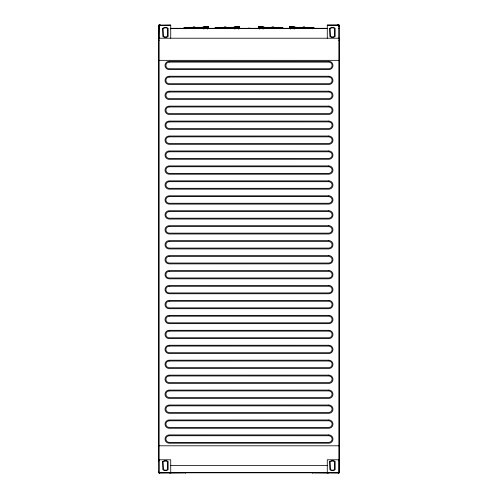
<?xml version="1.0" encoding="UTF-8"?>
<svg xmlns="http://www.w3.org/2000/svg" width="498" height="498" viewBox="0 0 498 498"><rect width="100%" height="100%" fill="white"/><g stroke="black" fill="none" stroke-linecap="round" stroke-linejoin="round"><path stroke-width="0.75" d="M260.84 27.857L260.84 27.34M291.915 27.857L291.915 27.34M260.541 26.749L260.84 28.23L259.334 27.228L259.607 26.749L260.541 26.749L260.74 27.228L259.334 27.222L259.159 28.971M290.234 28.971L290.676 26.749L291.616 26.749L291.915 28.23L290.913 27.564M159.572 473.1L159.516 472.639L159.628 473.1L185.816 472.801M312.184 472.801L338.372 473.1L339.263 472.266L339.263 25.734L338.372 24.9L338.814 25.759L338.821 38.215M170.727 38.215L170.727 24.9L159.018 25.143L158.738 38.215L339.263 38.215M203.645 28.971L203.869 26.749L205.462 26.382L206.409 27.147M207.087 27.564L206.085 28.23L206.384 26.749L207.324 26.749L207.766 28.971M207.392 28.971L207.467 28.224M234.72 28.971L234.944 26.749L235.535 26.749L235.685 28.23M237.459 26.749L237.16 28.23L238.667 27.228L238.393 26.749L237.459 26.749L237.26 27.228L238.667 27.222L238.841 28.971M238.467 28.971L238.542 28.23M262.315 28.23L262.465 26.749L263.056 26.749L263.28 28.971M262.913 28.971L262.981 28.23M293.39 28.23C294.679 26.581 292.046 25.666 291.591 27.147M293.982 28.971L294.057 28.23M159.516 473.094L159.572 472.652L170.727 472.658M338.484 24.906L338.428 25.348L327.273 25.342M170.727 25.342L158.744 25.678M338.802 472.988C338.435 472.235 339.287 472.789 338.821 472.204L338.821 459.785M338.459 25.354L338.646 24.944M206.384 26.749L206.191 27.228L207.324 26.749L207.224 27.228L207.174 26.749L207.591 27.228L206.191 27.228A0.884 0.884 0 0 0 204.522 27.166M237.26 27.228L238.393 26.749L238.293 27.228L238.249 26.749L238.667 27.228M158.85 472.639C159.341 471.917 159.827 473.859 158.738 472.266L158.738 25.734L159.186 25.759L159.179 38.215M159.354 473.056L159.491 472.633M204.292 27.147L204.522 26.749L204.61 28.23M235.367 27.147L236.426 26.375L237.478 27.147M260.522 27.147L261.575 26.375L262.633 27.147M338.534 25.373L338.802 25.012M259.726 27.309A2.453 2.44 90 0 1 259.209 27.172L259.197 27.166A2.434 2.434 0 0 0 259.726 27.315A2.54 2.484 -90 0 1 258.468 26.718L258.468 27.122L258.468 26.718A2.446 2.44 -90 0 0 260.155 27.34L260.093 27.857L263.205 27.77L261.948 26.599L260.155 27.857L258.468 27.116M293.527 27.097L292.656 26.599L292.282 27.34L291.23 27.857L289.543 27.116M204.473 27.097L205.052 26.575L205.83 26.655M235.542 27.097L235.778 26.774M260.697 27.097L261.282 26.575L262.06 26.655M291.772 27.097L292.083 26.711M159.198 472.988L159.41 472.602M206.085 28.23L207.324 26.749M237.571 27.739L238.393 26.749M259.334 27.228L259.751 26.749L259.707 27.228L259.607 26.749L260.74 27.228M208.457 27.116L207.087 27.838L203.719 27.77L204.977 26.599L206.77 27.857L206.77 27.34A2.459 2.453 90 0 0 208.457 26.718L208.457 27.122M239.532 27.122L239.532 26.718A2.459 2.453 90 0 1 237.839 27.34L237.845 27.857L236.052 26.599L234.795 27.77L238.162 27.838L239.532 27.116M203.719 27.77L204.977 26.599L203.719 27.421L204.61 27.857L206.77 27.34M234.795 27.77L236.052 26.599L234.795 27.421L235.685 27.857L237.845 27.34M208.127 27.415L208.176 27.371A2.266 2.266 0 0 1 207.716 27.651L207.728 27.166M162.846 28.33L163.269 28.062A4.887 4.887 0 0 1 167.708 28.062L168.137 28.33L168.137 36.503L167.708 36.771A4.887 4.887 0 0 1 163.269 36.771L162.846 36.503L162.846 28.33L163.406 36.503A4.588 4.588 0 0 0 167.571 36.503L167.571 28.33A4.588 4.588 0 0 0 163.406 28.33L163.139 28.492M329.863 28.33L330.292 28.062A4.887 4.887 0 0 1 334.731 28.062L335.154 28.33L335.154 36.503L334.731 36.771A4.887 4.887 0 0 1 330.292 36.771L329.863 36.503L329.863 28.33L330.429 36.503A4.588 4.588 0 0 0 334.594 36.503L334.594 28.33A4.588 4.588 0 0 0 330.429 28.33L330.162 28.492M162.846 461.497L163.269 461.229A4.887 4.887 0 0 1 167.708 461.229L168.137 461.497L168.137 469.67L167.708 469.938A4.887 4.887 0 0 1 163.269 469.938L162.846 469.67L162.846 461.497L163.406 469.67A4.588 4.588 0 0 0 167.571 469.67L167.571 461.497A4.588 4.588 0 0 0 163.406 461.497L163.139 461.658M329.863 461.497L330.292 461.229A4.887 4.887 0 0 1 334.731 461.229L335.154 461.497L335.154 469.67L334.731 469.938A4.887 4.887 0 0 1 330.292 469.938L329.863 469.67L329.863 461.497L330.429 469.67A4.588 4.588 0 0 0 334.594 469.67L334.594 461.497A4.588 4.588 0 0 0 330.429 461.497L330.162 461.658M338.777 25.597L339.15 25.361M235.94 26.655L236.718 26.575L237.303 27.097M292.17 26.655L293.042 26.612L294.281 27.77L291.23 27.857L291.23 27.34A2.446 2.44 -90 0 1 289.55 26.724L289.543 27.122L289.543 26.718A2.54 2.484 -90 0 0 290.62 27.278M159.223 472.403L158.781 472.484M239.532 26.724A2.521 2.465 90 0 1 238.281 27.309A2.434 2.434 0 0 0 238.791 27.172L238.791 27.658A2.266 2.266 0 0 0 239.252 27.371M338.646 473.056L338.534 472.627M338.802 25.678L339.219 25.516M205.344 26.599L204.61 26.824L205.991 27.452L205.662 27.664A1.998 1.998 0 0 1 205.033 27.658L204.902 27.633M236.419 26.599L235.685 26.824L237.067 27.452L236.737 27.664A1.998 1.998 0 0 1 236.108 27.658L236.033 27.651M159.198 472.322L158.744 472.322M261.967 27.651L261.892 27.664A1.998 1.998 0 0 1 261.263 27.658L260.921 27.502L261.263 27.315A1.998 1.998 0 0 1 261.662 27.297M293.098 27.633L292.967 27.664A1.998 1.998 0 0 1 292.338 27.658L291.996 27.502L292.338 27.315A1.998 1.998 0 0 1 292.569 27.297M236.743 28.598L238.766 28.23L234.795 28.23M338.459 472.646L338.54 473.081L338.484 472.639L327.273 472.658M339.256 25.678L338.814 25.734L339.263 25.734M158.738 472.266L159.186 472.241L159.179 459.785M203.719 27.421L205.662 27.315A1.998 1.998 0 0 0 205.431 27.297M234.795 27.421L236.737 27.315A1.998 1.998 0 0 0 236.338 27.297M338.372 473.1L338.428 472.652L338.484 473.094M338.428 24.9L327.273 24.9L327.273 38.215M203.296 27.01L203.701 27.01M234.371 27.01L234.776 27.01M263.224 27.01L263.629 27.01M294.299 27.01L294.704 27.01M204.977 27.122L202.387 27.34M236.052 27.122L233.462 27.34M261.948 27.122L264.538 27.34M293.023 27.122L295.613 27.34M203.757 27.34L183.893 27.378L190.553 27.602A9.611 9.611 0 0 0 192.869 28.187M235.442 27.34L214.968 27.378L221.622 27.602A9.611 9.611 0 0 0 224.417 28.237M260.155 27.34L263.205 27.421L263.205 27.77L261.948 26.599L263.205 27.421L262.315 27.857L261.213 27.34L262.458 27.097M262.558 27.34L283.032 27.378L276.378 27.602A9.611 9.611 0 0 1 273.583 28.237M291.23 27.34L294.281 27.421L294.281 27.77L293.023 26.599L294.281 27.421L293.39 27.857L292.282 27.34L293.39 26.824L292.656 26.599M294.243 27.34L314.107 27.378L307.447 27.602A9.611 9.611 0 0 1 305.131 28.187M202.537 27.49L204.236 27.49M233.612 27.49L235.442 27.49M262.558 27.49L264.388 27.49M293.764 27.49L295.463 27.49M202.761 27.602L197.582 27.602A9.611 9.611 0 0 1 195.023 28.218M233.83 27.602L228.65 27.602A9.611 9.611 0 0 1 225.855 28.237M264.17 27.602L269.35 27.602A9.611 9.611 0 0 0 272.145 28.237M295.239 27.602L300.419 27.602A9.611 9.611 0 0 0 302.977 28.218M203.757 27.639L202.387 27.857L204.236 27.857M235.442 27.639L233.462 27.857L233.83 27.857L233.83 27.122M262.558 27.639L264.538 27.857L264.17 27.857L264.17 27.122M294.243 27.639L295.613 27.857L293.764 27.857M192.956 27.751L195.172 27.751M224.032 27.751L226.248 27.751M271.752 27.751L273.968 27.751M302.828 27.751L305.044 27.751M192.956 27.894L195.172 27.894M224.032 27.894L226.248 27.894M271.752 27.894L273.968 27.894M302.828 27.894L305.044 27.894M203.445 27.969L203.296 27.602M294.555 27.969L294.673 27.602M193.716 28.118L194.419 28.118M203.831 28.081L202.941 28.081L202.941 28.448M224.785 28.118L225.488 28.118M234.907 28.081L234.016 28.081L234.016 28.448M238.162 28.081L238.828 28.081L238.828 28.448M259.838 28.081L259.172 28.081L259.172 28.448M263.093 28.081L263.984 28.081L263.984 28.448M272.512 28.118L273.215 28.118M294.169 28.081L295.059 28.081L295.059 28.448M303.581 28.118L304.284 28.118M203.719 28.23L207.691 28.224M263.205 28.23L259.234 28.23L261.257 28.598M290.309 28.224L294.281 28.23M327.273 28.305L170.721 28.305L170.727 28.896M203.831 28.448L202.537 28.598M234.907 28.448L233.612 28.598M238.1 28.448L239.233 28.598M259.9 28.448L258.767 28.598M263.093 28.448L264.388 28.598M294.169 28.448L295.463 28.598M170.335 28.523L203.813 28.523M207.535 28.523L236.226 28.523M238.536 28.523L259.464 28.523M261.774 28.523L290.465 28.523M294.187 28.523L327.665 28.523M158.738 28.598L159.186 28.598M170.204 28.598L327.796 28.598M338.821 28.598L339.263 28.598M158.738 60.339L339.263 60.339M158.738 445.797L339.263 445.797M158.738 459.785L170.727 459.785L170.727 473.1M170.727 465.406L327.273 465.406M170.391 472.509L327.609 472.509M170.384 472.801L327.616 472.801M339.256 472.322L338.814 472.266L339.263 472.266L339.263 459.785L327.273 459.785L327.273 473.1M159.192 25.703L158.781 25.516M261.581 26.599L262.222 26.774M338.796 472.347L339.219 472.484M290.272 27.166L290.284 27.172A2.434 2.434 0 0 0 290.564 27.265A2.453 2.44 90 0 1 290.284 27.172L290.284 27.658A2.266 2.266 0 0 1 289.824 27.371L289.873 27.415M159.217 25.622L158.85 25.361M291.616 26.749L291.809 27.228L290.409 27.228L290.826 26.749L290.776 27.228L290.676 26.749L291.809 27.228A0.884 0.884 0 0 1 293.478 27.166M338.765 472.428L339.15 472.639M205.917 26.711L206.228 27.097M290.676 26.749L291.915 28.23M259.607 26.749L260.429 27.739M159.198 25.012L159.435 25.386M293.708 27.147L293.478 26.749L294.131 26.749L294.355 28.971M159.354 24.944L159.516 25.361M159.516 24.906L159.572 25.348L159.572 24.9M290.533 28.224L290.608 28.971M259.458 28.23L259.533 28.971M235.019 28.23L235.087 28.971M203.943 28.23L204.018 28.971M338.964 38.215L338.964 459.785M337.339 24.9L337.339 25.342M312.476 28.305L312.476 28.896M312.476 472.509L312.476 473.1M305.044 28.486L305.044 27.303L304.602 26.861L303.27 26.861L302.828 27.303L302.828 28.486M303.936 27.894L303.936 28.486M295.239 27.122L295.239 27.857M294.835 28.081L294.835 28.448M294.723 27.602L294.723 27.969M294.586 27.602L294.586 27.969M294.393 28.081L294.393 28.448M273.968 28.486L273.968 27.303L273.526 26.861L272.194 26.861L271.752 27.303L271.752 28.486M263.759 28.081L263.759 28.448M263.317 28.081L263.317 28.448M259.396 28.081L259.396 28.448M259.209 27.172L259.209 27.658A2.266 2.266 0 0 1 258.748 27.371M250.849 28.598L250.849 28.523A9.412 6.655 90 0 0 247.518 28.529L247.518 28.598M250.482 28.598L250.482 28.523A9.412 6.655 -90 0 0 247.151 28.529L247.151 28.598M238.604 28.081L238.604 28.448M237.16 27.34L237.16 27.857M234.683 28.081L234.683 28.448M234.241 28.081L234.241 28.448M226.248 28.486L226.248 27.303L225.806 26.861L224.474 26.861L224.032 27.303L224.032 28.486M206.085 27.34L206.085 27.857M203.607 28.081L203.607 28.448M203.165 28.081L203.165 28.448M202.761 27.122L202.761 27.857M195.172 28.486L195.172 27.303L194.73 26.861L193.398 26.861L192.956 27.303L192.956 28.486M194.064 27.894L194.064 28.486M185.524 28.305L185.524 28.896M185.524 472.509L185.524 473.1M160.661 24.9L160.661 25.342M159.036 38.215L159.036 459.785M158.738 25.865A0.965 0.965 0 0 1 159.702 24.9M159.099 40.593A0.965 0.965 0 0 1 158.738 39.846M159.702 473.1A0.965 0.965 0 0 1 158.738 472.135M158.738 461.117A0.965 0.965 0 0 1 159.092 460.37M170.185 472.851A0.965 0.965 0 0 1 169.538 473.1M338.298 24.9A0.965 0.965 0 0 1 339.263 25.865M339.263 39.846A0.965 0.965 0 0 1 338.908 40.593M339.263 472.135A0.965 0.965 0 0 1 338.298 473.1M338.908 460.37A0.965 0.965 0 0 1 339.263 461.117M328.462 473.1A0.965 0.965 0 0 1 327.815 472.851M337.769 25.143A0.89 0.89 0 0 1 339.057 25.224A0.89 0.89 0 0 1 338.895 26.506M307.447 27.378A9.605 9.605 0 0 1 300.419 27.378M293.496 27.764A0.884 0.884 0 0 1 291.784 27.658M291.623 27.079A1.108 1.108 0 0 1 293.683 27.079M276.378 27.378A9.605 9.605 0 0 1 269.35 27.378M262.458 27.602A0.89 0.89 0 0 1 261.17 28.274A0.89 0.89 0 0 1 260.983 26.83A0.89 0.89 0 0 1 262.402 27.16M262.683 27.627A1.108 1.108 0 0 1 261.649 28.598M260.479 27.627A1.108 1.108 0 0 1 262.608 27.079M159.105 26.506A0.89 0.89 0 0 1 158.943 25.224A0.89 0.89 0 0 1 160.232 25.143M197.582 27.378A9.605 9.605 0 0 1 190.553 27.378M206.216 27.658A0.884 0.884 0 0 1 204.504 27.764M208.457 26.724A2.521 2.465 90 0 1 207.386 27.278M204.317 27.079A1.108 1.108 0 0 1 206.377 27.079M228.65 27.378A9.605 9.605 0 0 1 221.622 27.378M235.598 27.166A0.884 0.884 0 0 1 237.017 26.83A0.884 0.884 0 0 1 236.83 28.274A0.884 0.884 0 0 1 235.542 27.602M238.791 27.172A2.453 2.44 -90 0 1 238.274 27.309M236.351 28.598A1.108 1.108 0 0 1 235.317 27.627M235.392 27.079A1.108 1.108 0 0 1 237.521 27.627M338.852 25.037L338.659 25.448L338.895 25.068M159.341 472.552L159.061 472.895L159.341 472.552M338.715 472.496L339.02 472.82L338.715 472.496M339.02 25.18L338.733 25.529L339.057 25.224M159.267 472.471L158.906 472.733L159.267 472.471M338.634 472.571L338.852 472.963L338.634 472.571M169.189 62.113L168.822 62.132A3.33 3.33 0 0 0 168.822 68.755L329.178 68.755A3.33 3.33 0 0 0 329.178 62.132L169.189 62.113M169.189 77.059L168.822 77.078A3.33 3.33 0 0 0 168.822 83.701L329.178 83.701A3.33 3.33 0 0 0 329.178 77.078L169.189 77.059M169.189 92.006L168.822 92.024A3.33 3.33 0 0 0 168.822 98.641L329.178 98.641A3.33 3.33 0 0 0 329.178 92.024L169.189 92.006M169.189 106.952L168.822 106.97A3.33 3.33 0 0 0 168.822 113.588L329.178 113.588A3.33 3.33 0 0 0 329.178 106.97L169.189 106.952M169.189 121.892L168.822 121.91A3.33 3.33 0 0 0 168.822 128.534L329.178 128.534A3.33 3.33 0 0 0 329.178 121.91L169.189 121.892M169.189 136.838L168.822 136.857A3.33 3.33 0 0 0 168.822 143.48L329.178 143.48A3.33 3.33 0 0 0 329.178 136.857L169.189 136.838M169.189 151.784L168.822 151.803A3.33 3.33 0 0 0 168.822 158.426L329.178 158.426A3.33 3.33 0 0 0 329.178 151.803L169.189 151.784M169.189 166.73L168.822 166.749A3.33 3.33 0 0 0 168.822 173.366L329.178 173.366A3.33 3.33 0 0 0 329.178 166.749L169.189 166.73M169.189 181.677L168.822 181.695A3.33 3.33 0 0 0 168.822 188.312L329.178 188.312A3.33 3.33 0 0 0 329.178 181.695L169.189 181.677M169.189 196.617L168.822 196.635A3.33 3.33 0 0 0 168.822 203.259L329.178 203.259A3.33 3.33 0 0 0 329.178 196.635L169.189 196.617M169.189 211.563L168.822 211.582A3.33 3.33 0 0 0 168.822 218.205L329.178 218.205A3.33 3.33 0 0 0 329.178 211.582L169.189 211.563M169.189 226.509L168.822 226.528A3.33 3.33 0 0 0 168.822 233.145L329.178 233.145A3.33 3.33 0 0 0 329.178 226.528L169.189 226.509M169.189 241.455L168.822 241.474A3.33 3.33 0 0 0 168.822 248.091L329.178 248.091A3.33 3.33 0 0 0 329.178 241.474L169.189 241.455M169.189 256.402L168.822 256.42A3.33 3.33 0 0 0 168.822 263.037L329.178 263.037A3.33 3.33 0 0 0 329.178 256.42L169.189 256.402M169.189 271.342L168.822 271.36A3.33 3.33 0 0 0 168.822 277.984L329.178 277.984A3.33 3.33 0 0 0 329.178 271.36L169.189 271.342M169.189 286.288L168.822 286.306A3.33 3.33 0 0 0 168.822 292.93L329.178 292.93A3.33 3.33 0 0 0 329.178 286.306L169.189 286.288M169.189 301.234L168.822 301.253A3.33 3.33 0 0 0 168.822 307.87L329.178 307.87A3.33 3.33 0 0 0 329.178 301.253L169.189 301.234M169.189 316.18L168.822 316.199A3.33 3.33 0 0 0 168.822 322.816L329.178 322.816A3.33 3.33 0 0 0 329.178 316.199L169.189 316.18M169.189 331.12L168.822 331.145A3.33 3.33 0 0 0 168.822 337.762L329.178 337.762A3.33 3.33 0 0 0 329.178 331.145L169.189 331.12M169.189 346.066L168.822 346.085A3.33 3.33 0 0 0 168.822 352.709L329.178 352.709A3.33 3.33 0 0 0 329.178 346.085L169.189 346.066M169.189 361.013L168.822 361.031A3.33 3.33 0 0 0 168.822 367.655L329.178 367.655A3.33 3.33 0 0 0 329.178 361.031L169.189 361.013M169.189 375.959L168.822 375.978A3.33 3.33 0 0 0 168.822 382.595L329.178 382.595A3.33 3.33 0 0 0 329.178 375.978L169.189 375.959M169.189 390.905L168.822 390.924A3.33 3.33 0 0 0 168.822 397.541L329.178 397.541A3.33 3.33 0 0 0 329.178 390.924L169.189 390.905M169.189 405.845L168.822 405.87A3.33 3.33 0 0 0 168.822 412.487L329.178 412.487A3.33 3.33 0 0 0 329.178 405.87L169.189 405.845M169.189 420.791L168.822 420.81A3.33 3.33 0 0 0 168.822 427.433L329.178 427.433A3.33 3.33 0 0 0 329.178 420.81L169.189 420.791M169.189 435.738L168.822 435.756A3.33 3.33 0 0 0 168.822 442.38L329.178 442.38A3.33 3.33 0 0 0 329.178 435.756L169.189 435.738M207.753 28.081L207.535 28.448L207.753 28.081M290.465 28.081L290.247 28.448L290.465 28.081M328.829 61.298L169.171 61.298A4.146 4.146 0 0 0 165.025 65.443A4.146 4.146 0 0 0 169.171 69.589L328.829 69.589A4.146 4.146 0 0 0 332.975 65.443A4.146 4.146 0 0 0 328.829 61.298M328.829 76.244L169.171 76.244A4.146 4.146 0 0 0 165.025 80.39A4.146 4.146 0 0 0 169.171 84.529L328.829 84.529A4.146 4.146 0 0 0 332.975 80.39A4.146 4.146 0 0 0 328.829 76.244M328.829 91.19L169.171 91.19A4.146 4.146 0 0 0 165.025 95.336A4.146 4.146 0 0 0 169.171 99.476L328.829 99.476A4.146 4.146 0 0 0 332.975 95.336A4.146 4.146 0 0 0 328.829 91.19M328.829 106.136L169.171 106.136A4.146 4.146 0 0 0 165.025 110.276A4.146 4.146 0 0 0 169.171 114.422L328.829 114.422A4.146 4.146 0 0 0 332.975 110.276A4.146 4.146 0 0 0 328.829 106.136M328.829 121.082L169.171 121.082A4.146 4.146 0 0 0 165.025 125.222A4.146 4.146 0 0 0 169.171 129.368L328.829 129.368A4.146 4.146 0 0 0 332.975 125.222A4.146 4.146 0 0 0 328.829 121.082M328.829 136.022L169.171 136.022A4.146 4.146 0 0 0 165.025 140.168A4.146 4.146 0 0 0 169.171 144.314L328.829 144.314A4.146 4.146 0 0 0 332.975 140.168A4.146 4.146 0 0 0 328.829 136.022M328.829 150.969L169.171 150.969A4.146 4.146 0 0 0 165.025 155.115A4.146 4.146 0 0 0 169.171 159.254L328.829 159.254A4.146 4.146 0 0 0 332.975 155.115A4.146 4.146 0 0 0 328.829 150.969M328.829 165.915L169.171 165.915A4.146 4.146 0 0 0 165.025 170.061A4.146 4.146 0 0 0 169.171 174.2L328.829 174.2A4.146 4.146 0 0 0 332.975 170.061A4.146 4.146 0 0 0 328.829 165.915M328.829 180.861L169.171 180.861A4.146 4.146 0 0 0 165.025 185.001A4.146 4.146 0 0 0 169.171 189.147L328.829 189.147A4.146 4.146 0 0 0 332.975 185.001A4.146 4.146 0 0 0 328.829 180.861M328.829 195.807L169.171 195.807A4.146 4.146 0 0 0 165.025 199.947A4.146 4.146 0 0 0 169.171 204.093L328.829 204.093A4.146 4.146 0 0 0 332.975 199.947A4.146 4.146 0 0 0 328.829 195.807M328.829 210.747L169.171 210.747A4.146 4.146 0 0 0 165.025 214.893A4.146 4.146 0 0 0 169.171 219.039L328.829 219.039A4.146 4.146 0 0 0 332.975 214.893A4.146 4.146 0 0 0 328.829 210.747M328.829 225.694L169.171 225.694A4.146 4.146 0 0 0 165.025 229.839A4.146 4.146 0 0 0 169.171 233.979L328.829 233.979A4.146 4.146 0 0 0 332.975 229.839A4.146 4.146 0 0 0 328.829 225.694M328.829 240.64L169.171 240.64A4.146 4.146 0 0 0 165.025 244.786A4.146 4.146 0 0 0 169.171 248.925L328.829 248.925A4.146 4.146 0 0 0 332.975 244.786A4.146 4.146 0 0 0 328.829 240.64M328.829 255.586L169.171 255.586A4.146 4.146 0 0 0 165.025 259.726A4.146 4.146 0 0 0 169.171 263.872L328.829 263.872A4.146 4.146 0 0 0 332.975 259.726A4.146 4.146 0 0 0 328.829 255.586M328.829 270.532L169.171 270.532A4.146 4.146 0 0 0 165.025 274.672A4.146 4.146 0 0 0 169.171 278.818L328.829 278.818A4.146 4.146 0 0 0 332.975 274.672A4.146 4.146 0 0 0 328.829 270.532M328.829 285.472L169.171 285.472A4.146 4.146 0 0 0 165.025 289.618A4.146 4.146 0 0 0 169.171 293.758L328.829 293.758A4.146 4.146 0 0 0 332.975 289.618A4.146 4.146 0 0 0 328.829 285.472M328.829 300.419L169.171 300.419A4.146 4.146 0 0 0 165.025 304.564A4.146 4.146 0 0 0 169.171 308.704L328.829 308.704A4.146 4.146 0 0 0 332.975 304.564A4.146 4.146 0 0 0 328.829 300.419M328.829 315.365L169.171 315.365A4.146 4.146 0 0 0 165.025 319.511A4.146 4.146 0 0 0 169.171 323.65L328.829 323.65A4.146 4.146 0 0 0 332.975 319.511A4.146 4.146 0 0 0 328.829 315.365M328.829 330.311L169.171 330.311A4.146 4.146 0 0 0 165.025 334.451A4.146 4.146 0 0 0 169.171 338.596L328.829 338.596A4.146 4.146 0 0 0 332.975 334.451A4.146 4.146 0 0 0 328.829 330.311M328.829 345.257L169.171 345.257A4.146 4.146 0 0 0 165.025 349.397A4.146 4.146 0 0 0 169.171 353.543L328.829 353.543A4.146 4.146 0 0 0 332.975 349.397A4.146 4.146 0 0 0 328.829 345.257M328.829 360.197L169.171 360.197A4.146 4.146 0 0 0 165.025 364.343A4.146 4.146 0 0 0 169.171 368.483L328.829 368.483A4.146 4.146 0 0 0 332.975 364.343A4.146 4.146 0 0 0 328.829 360.197M328.829 375.143L169.171 375.143A4.146 4.146 0 0 0 165.025 379.289A4.146 4.146 0 0 0 169.171 383.429L328.829 383.429A4.146 4.146 0 0 0 332.975 379.289A4.146 4.146 0 0 0 328.829 375.143M328.829 390.09L169.171 390.09A4.146 4.146 0 0 0 165.025 394.229A4.146 4.146 0 0 0 169.171 398.375L328.829 398.375A4.146 4.146 0 0 0 332.975 394.229A4.146 4.146 0 0 0 328.829 390.09M328.829 405.036L169.171 405.036A4.146 4.146 0 0 0 165.025 409.175A4.146 4.146 0 0 0 169.171 413.321L328.829 413.321A4.146 4.146 0 0 0 332.975 409.175A4.146 4.146 0 0 0 328.829 405.036M328.829 419.976L169.171 419.976A4.146 4.146 0 0 0 165.025 424.122A4.146 4.146 0 0 0 169.171 428.268L328.829 428.268A4.146 4.146 0 0 0 332.975 424.122A4.146 4.146 0 0 0 328.829 419.976M328.829 434.922L169.171 434.922A4.146 4.146 0 0 0 165.025 439.068A4.146 4.146 0 0 0 169.171 443.208L328.829 443.208A4.146 4.146 0 0 0 332.975 439.068A4.146 4.146 0 0 0 328.829 434.922M159.254 25.547L158.98 25.18L159.285 25.504M159.323 25.466L159.148 25.037L159.366 25.429M203.414 27.969L203.414 27.602L203.371 27.969M207.436 27.265A2.453 2.44 -90 0 0 207.716 27.172A2.434 2.434 0 0 1 207.442 27.259"/></g></svg>
